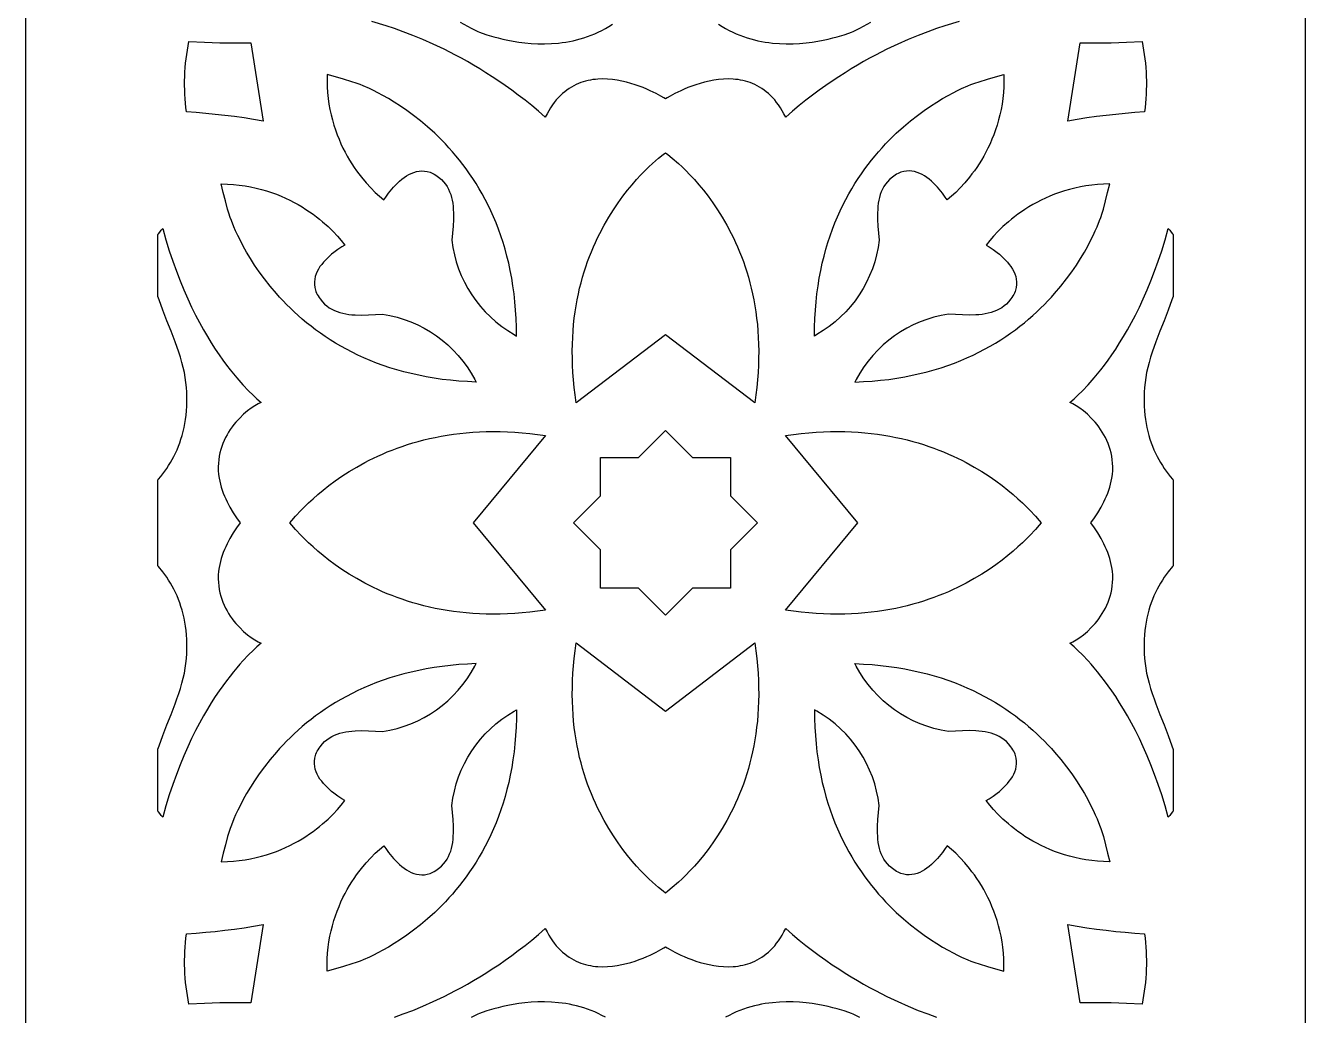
# Model space of a CAD drawing. Extents: x -145 to 145, y -1050 to 1050.
# Drawn here: x -145 to 145, y -281.5 to -57.2 of the extents above; entities that cross this region are included whole.
import ezdxf

# ---------------------------------------------------------------- set-up
doc = ezdxf.new("R2010")
doc.units = 0
doc.header["$MEASUREMENT"] = 0
doc.layers.add('LAYER_1', color=18, linetype='CONTINUOUS')

msp = doc.modelspace()

# ---------------------------------------------------------------- linework, layer by layer
at = {"layer": 'LAYER_1'}
for points in [[(-145, -1050), (145, -1050), (145, 1050), (-145, 1050)], [(-104.49, -60.96), (-100.99, -61.07), (-97.49, -61.11), (-93.99, -61.07), (-91.17, -78.82), (-93.33, -78.46), (-95.49, -78.12), (-97.66, -77.82), (-99.83, -77.54), (-102.01, -77.3), (-104.19, -77.08), (-106.37, -76.89), (-108.55, -76.73), (-108.67, -75.74), (-108.78, -74.74), (-108.86, -73.75), (-108.92, -72.74), (-108.95, -71.74), (-108.97, -70.74), (-108.97, -69.73), (-108.94, -68.73), (-108.9, -67.72), (-108.83, -66.72), (-108.74, -65.72), (-108.63, -64.72), (-108.5, -63.73), (-108.35, -62.74), (-108.18, -61.75), (-107.99, -60.78)], [(108.17, -61.75), (108.35, -62.74), (108.5, -63.73), (108.63, -64.72), (108.74, -65.72), (108.82, -66.72), (108.89, -67.72), (108.94, -68.73), (108.96, -69.73), (108.97, -70.74), (108.95, -71.74), (108.91, -72.74), (108.85, -73.75), (108.77, -74.74), (108.67, -75.74), (108.55, -76.73), (106.37, -76.89), (104.18, -77.08), (102.01, -77.3), (99.83, -77.54), (97.66, -77.82), (95.49, -78.12), (93.32, -78.46), (91.16, -78.82), (93.99, -61.07), (97.49, -61.11), (100.99, -61.07), (104.49, -60.96), (107.98, -60.78)], [(0.54, -86.42), (1.54, -87.24), (2.93, -88.45), (3.74, -89.21), (4.62, -90.06), (5.55, -91.02), (6.54, -92.08), (7.55, -93.24), (8.6, -94.5), (9.67, -95.87), (10.74, -97.35), (11.81, -98.93), (12.87, -100.61), (13.9, -102.4), (14.91, -104.3), (15.4, -105.3), (15.88, -106.31), (16.34, -107.36), (16.79, -108.43), (17.22, -109.53), (17.64, -110.66), (18.04, -111.82), (18.42, -113), (18.79, -114.21), (19.13, -115.45), (19.44, -116.72), (19.74, -118.01), (20.01, -119.34), (20.25, -120.69), (20.47, -122.07), (20.65, -123.48), (20.81, -124.92), (20.94, -126.38), (21.03, -127.88), (21.09, -129.4), (21.12, -130.95), (21.11, -132.54), (21.06, -134.15), (20.97, -135.79), (20.85, -137.46), (20.68, -139.16), (20.47, -140.89), (20.22, -142.65), (0, -127.24), (-20.22, -142.65), (-20.47, -140.89), (-20.68, -139.16), (-20.85, -137.46), (-20.98, -135.79), (-21.06, -134.15), (-21.11, -132.54), (-21.12, -130.95), (-21.09, -129.4), (-21.03, -127.88), (-20.94, -126.38), (-20.82, -124.92), (-20.66, -123.48), (-20.47, -122.07), (-20.26, -120.69), (-20.01, -119.34), (-19.74, -118.01), (-19.45, -116.72), (-19.13, -115.45), (-18.79, -114.21), (-18.43, -113), (-18.05, -111.82), (-17.65, -110.66), (-17.23, -109.53), (-16.79, -108.43), (-16.34, -107.36), (-15.88, -106.31), (-15.4, -105.3), (-14.91, -104.3), (-13.91, -102.4), (-12.87, -100.61), (-11.81, -98.93), (-10.74, -97.35), (-9.67, -95.87), (-8.61, -94.5), (-7.56, -93.24), (-6.54, -92.08), (-5.56, -91.02), (-4.62, -90.06), (-3.74, -89.21), (-2.93, -88.45), (-1.55, -87.24), (-0.54, -86.42), (0, -85.99)], [(-113.2, -105.75), (-112.43, -108.21), (-111.64, -110.58), (-110.82, -112.85), (-109.99, -115.02), (-109.13, -117.1), (-108.26, -119.09), (-107.38, -120.98), (-106.49, -122.78), (-105.59, -124.49), (-104.7, -126.12), (-103.8, -127.65), (-102.92, -129.11), (-102.04, -130.48), (-101.17, -131.77), (-100.32, -132.97), (-99.49, -134.1), (-98.68, -135.16), (-97.9, -136.13), (-97.15, -137.04), (-95.74, -138.62), (-94.5, -139.93), (-93.44, -140.97), (-92.59, -141.76), (-91.65, -142.62), (-92.31, -142.92), (-93.05, -143.34), (-93.86, -143.88), (-94.72, -144.52), (-95.6, -145.27), (-96.49, -146.13), (-96.93, -146.59), (-97.37, -147.08), (-97.79, -147.6), (-98.21, -148.14), (-98.61, -148.7), (-98.99, -149.29), (-99.35, -149.9), (-99.69, -150.53), (-100.01, -151.19), (-100.3, -151.86), (-100.56, -152.56), (-100.79, -153.28), (-100.98, -154.02), (-101.14, -154.78), (-101.25, -155.56), (-101.32, -156.37), (-101.35, -157.19), (-101.33, -158.02), (-101.26, -158.88), (-101.14, -159.76), (-101, -160.45), (-100.84, -161.13), (-100.66, -161.81), (-100.44, -162.49), (-100.2, -163.15), (-99.94, -163.81), (-99.66, -164.46), (-99.36, -165.1), (-98.7, -166.35), (-97.98, -167.57), (-97.21, -168.74), (-96.39, -169.87), (-97.21, -170.99), (-97.98, -172.16), (-98.7, -173.38), (-99.36, -174.63), (-99.66, -175.27), (-99.94, -175.92), (-100.2, -176.58), (-100.44, -177.25), (-100.66, -177.92), (-100.84, -178.6), (-101, -179.28), (-101.14, -179.97), (-101.26, -180.85), (-101.33, -181.71), (-101.35, -182.55), (-101.32, -183.37), (-101.25, -184.17), (-101.14, -184.95), (-100.98, -185.71), (-100.79, -186.45), (-100.56, -187.17), (-100.3, -187.87), (-100.01, -188.54), (-99.69, -189.2), (-99.35, -189.83), (-98.99, -190.44), (-98.61, -191.03), (-98.21, -191.59), (-97.79, -192.13), (-97.37, -192.65), (-96.93, -193.14), (-96.49, -193.6), (-95.6, -194.46), (-94.72, -195.21), (-93.86, -195.85), (-93.05, -196.39), (-92.31, -196.81), (-91.65, -197.11), (-92.59, -197.97), (-93.44, -198.76), (-94.5, -199.8), (-95.74, -201.11), (-96.43, -201.87), (-97.15, -202.7), (-97.9, -203.6), (-98.68, -204.57), (-99.49, -205.63), (-100.32, -206.76), (-101.17, -207.96), (-102.04, -209.25), (-102.92, -210.62), (-103.8, -212.08), (-104.7, -213.62), (-105.59, -215.24), (-106.49, -216.95), (-107.38, -218.75), (-108.26, -220.65), (-109.13, -222.63), (-109.99, -224.71), (-110.82, -226.88), (-111.64, -229.15), (-112.43, -231.52), (-113.2, -233.99), (-113.93, -236.55), (-114.28, -236.16), (-114.61, -235.75), (-114.91, -235.34), (-115, -235.2), (-115, -221.18), (-114.74, -220.39), (-113.89, -218.04), (-112.98, -215.67), (-112.05, -213.29), (-111.14, -210.91), (-110.71, -209.72), (-110.31, -208.55), (-109.93, -207.38), (-109.59, -206.21), (-109.28, -205.07), (-109.02, -203.93), (-108.82, -202.81), (-108.67, -201.7), (-108.56, -200.57), (-108.49, -199.46), (-108.45, -198.37), (-108.45, -197.31), (-108.48, -196.27), (-108.54, -195.26), (-108.63, -194.27), (-108.76, -193.31), (-108.91, -192.37), (-109.09, -191.45), (-109.3, -190.56), (-109.53, -189.68), (-109.79, -188.84), (-110.07, -188.01), (-110.37, -187.21), (-110.69, -186.43), (-111.04, -185.67), (-111.4, -184.93), (-111.78, -184.21), (-112.18, -183.52), (-112.59, -182.84), (-113.02, -182.19), (-113.46, -181.55), (-113.92, -180.94), (-114.86, -179.77), (-115, -179.62), (-115, -160.11), (-114.86, -159.96), (-114.39, -159.39), (-113.92, -158.79), (-113.46, -158.18), (-113.02, -157.54), (-112.59, -156.89), (-112.18, -156.21), (-111.78, -155.52), (-111.4, -154.8), (-111.04, -154.06), (-110.69, -153.3), (-110.37, -152.52), (-110.07, -151.72), (-109.79, -150.89), (-109.53, -150.05), (-109.3, -149.18), (-109.09, -148.28), (-108.91, -147.36), (-108.76, -146.42), (-108.63, -145.46), (-108.54, -144.47), (-108.48, -143.46), (-108.45, -142.42), (-108.45, -141.36), (-108.49, -140.28), (-108.56, -139.16), (-108.67, -138.03), (-108.82, -136.92), (-109.02, -135.8), (-109.28, -134.67), (-109.59, -133.52), (-109.93, -132.36), (-110.31, -131.19), (-111.14, -128.82), (-112.05, -126.44), (-112.98, -124.06), (-113.89, -121.69), (-114.74, -119.34), (-115, -118.55), (-115, -104.53), (-114.91, -104.39), (-114.61, -103.98), (-114.28, -103.57), (-113.93, -103.18)], [(114.28, -103.57), (114.6, -103.98), (114.9, -104.39), (115, -104.54), (115, -118.54), (114.73, -119.34), (113.88, -121.69), (112.97, -124.06), (112.04, -126.44), (111.14, -128.82), (110.3, -131.19), (109.93, -132.36), (109.58, -133.52), (109.28, -134.67), (109.02, -135.8), (108.81, -136.92), (108.66, -138.03), (108.55, -139.16), (108.48, -140.28), (108.44, -141.36), (108.44, -142.42), (108.47, -143.46), (108.54, -144.47), (108.63, -145.46), (108.75, -146.42), (108.91, -147.36), (109.09, -148.28), (109.29, -149.18), (109.52, -150.05), (109.78, -150.89), (110.06, -151.72), (110.36, -152.52), (110.69, -153.3), (111.03, -154.06), (111.4, -154.8), (111.78, -155.52), (112.18, -156.21), (112.59, -156.89), (113.02, -157.54), (113.46, -158.18), (113.92, -158.79), (114.38, -159.39), (114.86, -159.96), (115, -160.12), (115, -179.61), (114.86, -179.77), (113.92, -180.94), (113.46, -181.55), (113.02, -182.19), (112.59, -182.84), (112.18, -183.52), (111.78, -184.21), (111.4, -184.93), (111.03, -185.67), (110.69, -186.43), (110.36, -187.21), (110.06, -188.01), (109.78, -188.84), (109.52, -189.68), (109.29, -190.56), (109.09, -191.45), (108.91, -192.37), (108.75, -193.31), (108.63, -194.27), (108.54, -195.26), (108.47, -196.27), (108.44, -197.31), (108.44, -198.37), (108.48, -199.46), (108.55, -200.57), (108.66, -201.7), (108.81, -202.81), (109.02, -203.93), (109.28, -205.07), (109.58, -206.21), (109.93, -207.38), (110.3, -208.55), (110.71, -209.72), (111.14, -210.91), (112.04, -213.29), (112.97, -215.67), (113.88, -218.04), (114.73, -220.39), (115, -221.2), (115, -235.19), (114.9, -235.34), (114.6, -235.75), (114.28, -236.16), (113.92, -236.55), (113.19, -233.99), (112.43, -231.52), (111.64, -229.15), (110.82, -226.88), (109.98, -224.71), (109.13, -222.63), (108.26, -220.65), (107.37, -218.75), (106.48, -216.95), (105.59, -215.24), (104.69, -213.62), (103.8, -212.08), (102.91, -210.62), (102.03, -209.25), (101.17, -207.96), (100.32, -206.76), (99.49, -205.63), (98.68, -204.57), (97.89, -203.6), (97.14, -202.7), (96.42, -201.87), (95.74, -201.11), (94.49, -199.8), (93.44, -198.76), (92.59, -197.97), (91.65, -197.11), (92.3, -196.81), (93.05, -196.39), (93.86, -195.85), (94.71, -195.21), (95.6, -194.46), (96.49, -193.6), (96.93, -193.14), (97.36, -192.65), (97.79, -192.13), (98.2, -191.59), (98.6, -191.03), (98.98, -190.44), (99.35, -189.83), (99.69, -189.2), (100.01, -188.54), (100.3, -187.87), (100.56, -187.17), (100.78, -186.45), (100.98, -185.71), (101.13, -184.95), (101.25, -184.17), (101.32, -183.37), (101.35, -182.55), (101.33, -181.71), (101.26, -180.85), (101.13, -179.97), (101, -179.28), (100.84, -178.6), (100.65, -177.92), (100.44, -177.25), (100.2, -176.58), (99.94, -175.92), (99.66, -175.27), (99.36, -174.63), (98.7, -173.38), (97.98, -172.16), (97.2, -170.99), (96.39, -169.87), (97.2, -168.74), (97.98, -167.57), (98.7, -166.35), (99.36, -165.1), (99.66, -164.46), (99.94, -163.81), (100.2, -163.15), (100.44, -162.49), (100.65, -161.81), (100.84, -161.13), (101, -160.45), (101.13, -159.76), (101.26, -158.88), (101.33, -158.02), (101.35, -157.19), (101.32, -156.37), (101.25, -155.56), (101.13, -154.78), (100.98, -154.02), (100.78, -153.28), (100.56, -152.56), (100.3, -151.86), (100.01, -151.19), (99.69, -150.53), (99.35, -149.9), (98.98, -149.29), (98.6, -148.7), (98.2, -148.14), (97.79, -147.6), (97.36, -147.08), (96.93, -146.59), (96.49, -146.13), (95.6, -145.27), (94.71, -144.52), (93.86, -143.88), (93.05, -143.34), (92.3, -142.92), (91.65, -142.62), (92.59, -141.76), (93.44, -140.97), (94.49, -139.93), (95.74, -138.62), (97.14, -137.04), (97.89, -136.13), (98.68, -135.16), (99.49, -134.1), (100.32, -132.97), (101.17, -131.77), (102.03, -130.48), (102.91, -129.11), (103.8, -127.65), (104.69, -126.12), (105.59, -124.49), (106.48, -122.78), (107.37, -120.98), (108.26, -119.09), (109.13, -117.1), (109.98, -115.02), (110.82, -112.85), (111.64, -110.58), (112.43, -108.21), (113.19, -105.75), (113.92, -103.18)], [(-37.43, -149.17), (-35.8, -149.22), (-34.14, -149.31), (-32.45, -149.44), (-30.73, -149.61), (-28.99, -149.82), (-27.21, -150.07), (-43.61, -169.87), (-27.21, -189.66), (-28.99, -189.91), (-30.73, -190.12), (-32.45, -190.29), (-34.14, -190.42), (-35.8, -190.51), (-37.43, -190.56), (-39.03, -190.57), (-40.6, -190.55), (-42.15, -190.49), (-43.66, -190.4), (-45.15, -190.28), (-46.61, -190.13), (-48.04, -189.95), (-49.45, -189.74), (-50.82, -189.51), (-52.17, -189.24), (-53.49, -188.96), (-54.78, -188.65), (-56.04, -188.31), (-57.28, -187.96), (-58.48, -187.59), (-59.66, -187.19), (-60.82, -186.79), (-61.94, -186.36), (-63.04, -185.92), (-64.11, -185.46), (-65.15, -185), (-66.17, -184.52), (-68.11, -183.53), (-69.96, -182.51), (-71.69, -181.48), (-73.32, -180.43), (-74.84, -179.37), (-76.25, -178.33), (-77.56, -177.3), (-78.76, -176.3), (-79.86, -175.33), (-80.86, -174.41), (-81.75, -173.55), (-82.54, -172.75), (-83.82, -171.38), (-84.69, -170.4), (-85.16, -169.87), (-84.69, -169.33), (-83.82, -168.35), (-82.54, -166.98), (-81.75, -166.18), (-80.86, -165.32), (-79.86, -164.4), (-78.76, -163.43), (-77.56, -162.43), (-76.25, -161.4), (-74.84, -160.36), (-73.32, -159.31), (-71.69, -158.25), (-69.96, -157.22), (-68.11, -156.2), (-67.15, -155.7), (-66.17, -155.21), (-65.15, -154.73), (-64.11, -154.27), (-63.04, -153.81), (-61.94, -153.37), (-60.82, -152.95), (-59.66, -152.54), (-58.48, -152.14), (-57.28, -151.77), (-56.04, -151.42), (-54.78, -151.08), (-53.49, -150.77), (-52.17, -150.49), (-50.82, -150.23), (-49.45, -149.99), (-48.04, -149.78), (-46.61, -149.6), (-45.15, -149.45), (-43.66, -149.33), (-42.15, -149.24), (-40.6, -149.18), (-39.03, -149.16)], [(6.09, -155.08), (14.72, -155.07), (14.71, -163.74), (20.81, -169.87), (14.71, -175.99), (14.72, -184.66), (6.09, -184.65), (0, -190.79), (-6.1, -184.65), (-14.72, -184.66), (-14.71, -175.99), (-20.82, -169.87), (-14.71, -163.74), (-14.72, -155.07), (-6.1, -155.08), (0, -148.94)], [(40.6, -149.18), (42.14, -149.24), (43.66, -149.33), (45.15, -149.45), (46.61, -149.6), (48.04, -149.78), (49.44, -149.99), (50.82, -150.23), (52.16, -150.49), (53.48, -150.77), (54.77, -151.08), (56.04, -151.42), (57.27, -151.77), (58.48, -152.14), (59.66, -152.54), (60.81, -152.95), (61.94, -153.37), (63.03, -153.81), (64.1, -154.27), (65.15, -154.73), (66.16, -155.21), (67.15, -155.7), (68.11, -156.2), (69.95, -157.22), (71.69, -158.25), (73.31, -159.31), (74.83, -160.36), (76.25, -161.4), (77.56, -162.43), (78.76, -163.43), (79.86, -164.4), (80.86, -165.32), (81.75, -166.18), (82.54, -166.98), (83.81, -168.35), (84.68, -169.33), (85.16, -169.87), (84.68, -170.4), (83.81, -171.38), (82.54, -172.75), (81.75, -173.55), (80.86, -174.41), (79.86, -175.33), (78.76, -176.3), (77.56, -177.3), (76.25, -178.33), (74.83, -179.37), (73.31, -180.43), (71.69, -181.48), (69.95, -182.51), (68.11, -183.53), (66.16, -184.52), (65.15, -185), (64.1, -185.46), (63.03, -185.92), (61.94, -186.36), (60.81, -186.79), (59.66, -187.19), (58.48, -187.59), (57.27, -187.96), (56.04, -188.31), (54.77, -188.65), (53.48, -188.96), (52.16, -189.24), (50.82, -189.51), (49.44, -189.74), (48.04, -189.95), (46.61, -190.13), (45.15, -190.28), (43.66, -190.4), (42.14, -190.49), (40.6, -190.55), (39.03, -190.57), (37.42, -190.56), (35.79, -190.51), (34.13, -190.42), (32.45, -190.29), (30.73, -190.12), (28.98, -189.91), (27.21, -189.66), (43.6, -169.87), (27.21, -150.07), (28.98, -149.82), (30.73, -149.61), (32.45, -149.44), (34.13, -149.31), (35.79, -149.22), (37.42, -149.17), (39.03, -149.16)], [(20.47, -198.84), (20.68, -200.57), (20.85, -202.27), (20.97, -203.94), (21.06, -205.58), (21.11, -207.19), (21.12, -208.78), (21.09, -210.33), (21.03, -211.85), (20.94, -213.35), (20.81, -214.81), (20.65, -216.25), (20.47, -217.66), (20.25, -219.04), (20.01, -220.39), (19.74, -221.72), (19.44, -223.01), (19.13, -224.28), (18.79, -225.52), (18.42, -226.73), (18.04, -227.91), (17.64, -229.07), (17.22, -230.2), (16.79, -231.3), (16.34, -232.37), (15.88, -233.42), (15.4, -234.44), (14.91, -235.43), (13.9, -237.33), (12.87, -239.12), (11.81, -240.8), (10.74, -242.38), (9.67, -243.86), (8.6, -245.23), (7.55, -246.49), (6.54, -247.65), (5.55, -248.71), (4.62, -249.67), (3.74, -250.52), (2.93, -251.28), (1.54, -252.49), (0.54, -253.31), (0, -253.74), (-0.54, -253.31), (-1.55, -252.49), (-2.93, -251.28), (-3.74, -250.52), (-4.62, -249.67), (-5.56, -248.71), (-6.54, -247.65), (-7.56, -246.49), (-8.61, -245.23), (-9.67, -243.86), (-10.74, -242.38), (-11.81, -240.8), (-12.87, -239.12), (-13.91, -237.33), (-14.91, -235.43), (-15.4, -234.44), (-15.88, -233.42), (-16.34, -232.37), (-16.79, -231.3), (-17.23, -230.2), (-17.65, -229.07), (-18.05, -227.91), (-18.43, -226.73), (-18.79, -225.52), (-19.13, -224.28), (-19.45, -223.01), (-19.74, -221.72), (-20.01, -220.39), (-20.26, -219.04), (-20.47, -217.66), (-20.66, -216.25), (-20.82, -214.81), (-20.94, -213.35), (-21.03, -211.85), (-21.09, -210.33), (-21.12, -208.78), (-21.11, -207.19), (-21.06, -205.58), (-20.98, -203.94), (-20.85, -202.27), (-20.68, -200.57), (-20.47, -198.84), (-20.22, -197.08), (0, -212.5), (20.22, -197.08)], [(-93.99, -278.66), (-97.49, -278.62), (-100.99, -278.66), (-104.49, -278.77), (-107.99, -278.96), (-108.18, -277.98), (-108.35, -276.99), (-108.5, -276), (-108.63, -275.01), (-108.74, -274.01), (-108.83, -273.01), (-108.9, -272.01), (-108.94, -271.01), (-108.97, -270), (-108.97, -268.99), (-108.95, -267.99), (-108.92, -266.99), (-108.86, -265.99), (-108.78, -264.99), (-108.67, -263.99), (-108.55, -263), (-106.37, -262.84), (-104.19, -262.65), (-102.01, -262.43), (-99.83, -262.19), (-97.66, -261.91), (-95.49, -261.61), (-93.33, -261.28), (-91.17, -260.91)], [(93.32, -261.28), (95.49, -261.61), (97.66, -261.91), (99.83, -262.19), (102.01, -262.43), (104.18, -262.65), (106.37, -262.84), (108.55, -263), (108.67, -263.99), (108.77, -264.99), (108.85, -265.99), (108.91, -266.99), (108.95, -267.99), (108.97, -268.99), (108.96, -270), (108.94, -271.01), (108.89, -272.01), (108.82, -273.01), (108.74, -274.01), (108.63, -275.01), (108.5, -276), (108.35, -276.99), (108.17, -277.98), (107.98, -278.96), (104.49, -278.77), (100.99, -278.66), (97.49, -278.62), (93.99, -278.66), (91.16, -260.91)]]:
    msp.add_lwpolyline(points, close=True, dxfattribs=at)
for points in [[(66.54, -56.25), (63.28, -57.26), (61.42, -57.88), (59.42, -58.59), (57.28, -59.4), (55.02, -60.33), (52.63, -61.37), (50.14, -62.55), (48.86, -63.19), (47.55, -63.87), (46.22, -64.59), (44.86, -65.34), (43.49, -66.14), (42.09, -66.98), (40.68, -67.86), (39.24, -68.78), (37.79, -69.75), (36.32, -70.77), (34.84, -71.83), (33.34, -72.95), (31.83, -74.11), (30.31, -75.33), (28.77, -76.6), (27.23, -77.92), (26.85, -77.18), (26.45, -76.47), (26.04, -75.81), (25.62, -75.18), (25.18, -74.59), (24.74, -74.04), (24.28, -73.52), (23.81, -73.04), (23.33, -72.59), (22.84, -72.18), (22.34, -71.8), (21.83, -71.44), (21.31, -71.12), (20.79, -70.83), (20.27, -70.57), (19.73, -70.33), (19.19, -70.12), (18.65, -69.93), (18.1, -69.78), (17.55, -69.64), (17, -69.53), (16.45, -69.44), (15.89, -69.37), (15.33, -69.32), (14.22, -69.28), (13.12, -69.31), (12.02, -69.41), (10.94, -69.56), (9.88, -69.76), (8.85, -70), (7.85, -70.28), (6.89, -70.58), (5.96, -70.91), (5.08, -71.25), (4.26, -71.59), (3.49, -71.94), (2.14, -72.59), (1.09, -73.16), (0.36, -73.58), (0, -73.8), (-0.36, -73.58), (-1.09, -73.16), (-2.15, -72.59), (-3.49, -71.94), (-4.26, -71.59), (-5.09, -71.25), (-5.97, -70.91), (-6.89, -70.58), (-7.85, -70.28), (-8.86, -70), (-9.89, -69.76), (-10.95, -69.56), (-12.03, -69.41), (-13.12, -69.31), (-14.23, -69.28), (-15.34, -69.32), (-15.89, -69.37), (-16.45, -69.44), (-17, -69.53), (-17.56, -69.64), (-18.11, -69.78), (-18.65, -69.93), (-19.2, -70.12), (-19.74, -70.33), (-20.27, -70.57), (-20.8, -70.83), (-21.32, -71.12), (-21.83, -71.44), (-22.34, -71.8), (-22.84, -72.18), (-23.33, -72.59), (-23.81, -73.04), (-24.28, -73.52), (-24.74, -74.04), (-25.19, -74.59), (-25.62, -75.18), (-26.05, -75.81), (-26.46, -76.47), (-26.85, -77.18), (-27.23, -77.92), (-28.78, -76.6), (-30.31, -75.33), (-31.83, -74.11), (-33.35, -72.95), (-34.84, -71.83), (-36.33, -70.77), (-37.79, -69.75), (-39.25, -68.78), (-40.68, -67.86), (-42.1, -66.98), (-43.49, -66.14), (-44.87, -65.34), (-46.22, -64.59), (-47.55, -63.87), (-48.86, -63.19), (-50.15, -62.55), (-52.64, -61.37), (-55.02, -60.33), (-57.28, -59.4), (-59.42, -58.59), (-61.42, -57.88), (-63.28, -57.26), (-66.54, -56.25)], [(-46.55, -56.41), (-44.05, -57.78), (-43.01, -58.32), (-42.55, -58.53), (-42.13, -58.7), (-41.58, -58.9), (-40.49, -59.28), (-38.9, -59.75), (-37.95, -60), (-36.89, -60.26), (-35.75, -60.5), (-34.52, -60.73), (-33.22, -60.93), (-31.84, -61.1), (-30.41, -61.23), (-28.92, -61.3), (-27.39, -61.32), (-25.82, -61.27), (-24.22, -61.14), (-23.41, -61.04), (-22.59, -60.92), (-21.78, -60.78), (-20.96, -60.61), (-20.14, -60.42), (-19.31, -60.2), (-18.49, -59.96), (-17.67, -59.68), (-16.85, -59.37), (-16.03, -59.04), (-15.22, -58.67), (-14.41, -58.27), (-13.61, -57.83), (-12.82, -57.36), (-12.03, -56.86)], [(12.02, -56.86), (12.81, -57.36), (13.61, -57.83), (14.41, -58.27), (15.22, -58.67), (16.03, -59.04), (16.84, -59.37), (17.66, -59.68), (18.49, -59.96), (19.31, -60.2), (20.13, -60.42), (20.95, -60.61), (21.77, -60.78), (22.59, -60.92), (23.4, -61.04), (24.21, -61.14), (25.81, -61.27), (27.38, -61.32), (28.92, -61.3), (30.4, -61.23), (31.84, -61.1), (33.21, -60.93), (34.52, -60.73), (35.75, -60.5), (36.89, -60.26), (37.94, -60), (38.9, -59.75), (40.48, -59.28), (41.58, -58.9), (42.12, -58.7), (42.54, -58.53), (43, -58.32), (44.05, -57.78), (46.55, -56.41)], [(-61.42, -281.86), (-59.42, -281.14), (-57.28, -280.33), (-55.02, -279.41), (-52.64, -278.36), (-50.15, -277.18), (-48.86, -276.54), (-47.55, -275.86), (-46.22, -275.14), (-44.87, -274.39), (-43.49, -273.59), (-42.1, -272.75), (-40.68, -271.87), (-39.25, -270.95), (-37.79, -269.98), (-36.33, -268.96), (-34.84, -267.9), (-33.35, -266.78), (-31.83, -265.62), (-30.31, -264.4), (-28.78, -263.13), (-27.23, -261.81), (-26.85, -262.56), (-26.46, -263.26), (-26.05, -263.92), (-25.62, -264.55), (-25.19, -265.14), (-24.74, -265.69), (-24.28, -266.21), (-23.81, -266.69), (-23.33, -267.14), (-22.84, -267.55), (-22.34, -267.93), (-21.83, -268.29), (-21.32, -268.61), (-20.8, -268.9), (-20.27, -269.17), (-19.74, -269.4), (-19.2, -269.61), (-18.65, -269.8), (-18.11, -269.96), (-17.56, -270.09), (-17, -270.2), (-16.45, -270.29), (-15.89, -270.36), (-15.34, -270.41), (-14.23, -270.45), (-13.12, -270.42), (-12.03, -270.32), (-10.95, -270.17), (-9.89, -269.97), (-8.86, -269.73), (-7.85, -269.45), (-6.89, -269.15), (-5.97, -268.82), (-5.09, -268.48), (-4.26, -268.14), (-3.49, -267.79), (-2.15, -267.14), (-1.09, -266.57), (-0.36, -266.15), (0, -265.93), (0.36, -266.15), (1.09, -266.57), (2.14, -267.14), (3.49, -267.79), (4.26, -268.14), (5.08, -268.48), (5.96, -268.82), (6.89, -269.15), (7.85, -269.45), (8.85, -269.73), (9.88, -269.97), (10.94, -270.17), (12.02, -270.32), (13.12, -270.42), (14.22, -270.45), (15.33, -270.41), (15.89, -270.36), (16.45, -270.29), (17, -270.2), (17.55, -270.09), (18.1, -269.96), (18.65, -269.8), (19.19, -269.61), (19.73, -269.4), (20.27, -269.17), (20.79, -268.9), (21.31, -268.61), (21.83, -268.29), (22.34, -267.93), (22.84, -267.55), (23.33, -267.14), (23.81, -266.69), (24.28, -266.21), (24.74, -265.69), (25.18, -265.14), (25.62, -264.55), (26.04, -263.92), (26.45, -263.26), (26.85, -262.56), (27.23, -261.81), (28.77, -263.13), (30.31, -264.4), (31.83, -265.62), (33.34, -266.78), (34.84, -267.9), (36.32, -268.96), (37.79, -269.98), (39.24, -270.95), (40.68, -271.87), (42.09, -272.75), (43.49, -273.59), (44.86, -274.39), (46.22, -275.14), (47.55, -275.86), (48.86, -276.54), (50.14, -277.18), (52.63, -278.36), (55.02, -279.41), (57.28, -280.33), (59.42, -281.14), (61.42, -281.86)], [(-13.61, -281.9), (-14.41, -281.46), (-15.22, -281.06), (-16.03, -280.69), (-16.85, -280.36), (-17.67, -280.05), (-18.49, -279.78), (-19.31, -279.53), (-20.14, -279.31), (-20.96, -279.12), (-21.78, -278.95), (-22.59, -278.81), (-23.41, -278.69), (-24.22, -278.59), (-25.82, -278.46), (-27.39, -278.41), (-28.92, -278.43), (-30.41, -278.5), (-31.84, -278.63), (-33.22, -278.8), (-34.52, -279), (-35.75, -279.23), (-36.89, -279.47), (-37.95, -279.73), (-38.9, -279.98), (-40.49, -280.46), (-41.58, -280.83), (-42.13, -281.03), (-42.55, -281.2), (-43.01, -281.41), (-44.05, -281.95)], [(44.05, -281.95), (43, -281.41), (42.54, -281.2), (42.12, -281.03), (41.58, -280.83), (40.48, -280.46), (38.9, -279.98), (37.94, -279.73), (36.89, -279.47), (35.75, -279.23), (34.52, -279), (33.21, -278.8), (31.84, -278.63), (30.4, -278.5), (28.92, -278.43), (27.38, -278.41), (25.81, -278.46), (24.21, -278.59), (23.4, -278.69), (22.59, -278.81), (21.77, -278.95), (20.95, -279.12), (20.13, -279.31), (19.31, -279.53), (18.49, -279.78), (17.66, -280.05), (16.84, -280.36), (16.03, -280.69), (15.22, -281.06), (14.41, -281.46), (13.61, -281.9)]]:
    msp.add_lwpolyline(points, dxfattribs=at)
for points in [[(-63.8, -96.7), (-63.38, -96.06), (-62.75, -95.19), (-62.01, -94.26), (-61.61, -93.79), (-61.18, -93.33), (-60.72, -92.88), (-60.25, -92.44), (-59.76, -92.02), (-59.25, -91.63), (-58.72, -91.27), (-58.17, -90.95), (-57.61, -90.67), (-57.04, -90.45), (-56.45, -90.27), (-55.85, -90.16), (-55.24, -90.11), (-54.62, -90.14), (-53.99, -90.24), (-53.35, -90.42), (-53.03, -90.55), (-52.71, -90.69), (-52.39, -90.86), (-52.06, -91.06), (-51.74, -91.28), (-51.41, -91.53), (-50.76, -92.1), (-50.28, -92.59), (-49.86, -93.12), (-49.5, -93.67), (-49.18, -94.24), (-48.91, -94.85), (-48.68, -95.47), (-48.49, -96.11), (-48.34, -96.78), (-48.22, -97.46), (-48.14, -98.16), (-48.08, -98.88), (-48.06, -99.61), (-48.07, -101.1), (-48.15, -102.64), (-48.43, -105.79, 0.237961), (-34.29, -127.19), (-33.76, -127.53), (-33.78, -125.53), (-33.85, -123.57), (-33.96, -121.66), (-34.12, -119.79), (-34.32, -117.96), (-34.56, -116.17), (-34.85, -114.43), (-35.17, -112.72), (-35.53, -111.06), (-35.92, -109.44), (-36.35, -107.86), (-36.82, -106.31), (-37.31, -104.81), (-37.84, -103.35), (-38.39, -101.92), (-38.97, -100.53), (-39.57, -99.18), (-40.2, -97.87), (-40.85, -96.59), (-41.53, -95.35), (-42.22, -94.15), (-42.93, -92.98), (-43.65, -91.85), (-44.39, -90.75), (-45.15, -89.68), (-45.92, -88.65), (-46.69, -87.66), (-47.48, -86.69), (-48.27, -85.76), (-49.07, -84.86), (-49.88, -84), (-50.68, -83.16), (-51.49, -82.36), (-52.3, -81.58), (-53.92, -80.12), (-55.51, -78.78), (-57.08, -77.56), (-58.6, -76.44), (-60.07, -75.44), (-61.47, -74.53), (-62.8, -73.73), (-64.04, -73.03), (-65.18, -72.42), (-66.2, -71.9), (-67.1, -71.47), (-68.48, -70.86), (-69.21, -70.57), (-70.13, -70.22), (-71.06, -69.91), (-72.93, -69.34), (-74.81, -68.81), (-76.69, -68.26), (-76.7, -69.67), (-76.66, -71.04), (-76.57, -72.38), (-76.44, -73.68), (-76.26, -74.96), (-76.04, -76.2), (-75.78, -77.41), (-75.48, -78.58), (-75.15, -79.73), (-74.79, -80.84), (-74.4, -81.91), (-73.98, -82.95), (-73.54, -83.96), (-73.08, -84.94), (-72.6, -85.88), (-72.1, -86.79), (-71.59, -87.66), (-71.07, -88.5), (-70.54, -89.31), (-70, -90.08), (-69.46, -90.81), (-68.91, -91.51), (-67.84, -92.81), (-66.78, -93.97), (-65.77, -94.99), (-64.83, -95.86)], [(63.79, -96.7), (63.37, -96.06), (62.74, -95.19), (62.01, -94.26), (61.6, -93.79), (61.17, -93.33), (60.72, -92.88), (60.25, -92.44), (59.75, -92.02), (59.24, -91.63), (58.71, -91.27), (58.17, -90.95), (57.61, -90.67), (57.03, -90.45), (56.44, -90.27), (55.84, -90.16), (55.23, -90.11), (54.61, -90.14), (53.98, -90.24), (53.35, -90.42), (53.03, -90.55), (52.71, -90.69), (52.38, -90.86), (52.06, -91.06), (51.73, -91.28), (51.41, -91.53), (50.75, -92.1), (50.28, -92.59), (49.86, -93.12), (49.49, -93.67), (49.17, -94.24), (48.9, -94.85), (48.67, -95.47), (48.48, -96.11), (48.33, -96.78), (48.22, -97.46), (48.13, -98.16), (48.08, -98.88), (48.05, -99.61), (48.06, -101.1), (48.14, -102.64), (48.43, -105.79, -0.237961), (34.28, -127.19), (33.76, -127.53), (33.78, -125.53), (33.84, -123.57), (33.96, -121.66), (34.12, -119.79), (34.32, -117.96), (34.56, -116.17), (34.84, -114.43), (35.17, -112.72), (35.52, -111.06), (35.92, -109.44), (36.35, -107.86), (36.81, -106.31), (37.31, -104.81), (37.83, -103.35), (38.38, -101.92), (38.96, -100.53), (39.57, -99.18), (40.2, -97.87), (40.85, -96.59), (41.52, -95.35), (42.21, -94.15), (42.92, -92.98), (43.65, -91.85), (44.39, -90.75), (45.14, -89.68), (45.91, -88.65), (46.69, -87.66), (47.48, -86.69), (48.27, -85.76), (49.07, -84.86), (49.87, -84), (50.68, -83.16), (51.49, -82.36), (52.3, -81.58), (53.91, -80.12), (55.51, -78.78), (57.07, -77.56), (58.6, -76.44), (60.07, -75.44), (61.47, -74.53), (62.8, -73.73), (64.04, -73.03), (65.17, -72.42), (66.2, -71.9), (67.1, -71.47), (68.47, -70.86), (69.21, -70.57), (70.12, -70.22), (71.05, -69.91), (72.93, -69.34), (74.81, -68.81), (76.69, -68.26), (76.7, -69.67), (76.66, -71.04), (76.57, -72.38), (76.43, -73.68), (76.26, -74.96), (76.03, -76.2), (75.77, -77.41), (75.48, -78.58), (75.15, -79.73), (74.79, -80.84), (74.39, -81.91), (73.98, -82.95), (73.54, -83.96), (73.07, -84.94), (72.59, -85.88), (72.1, -86.79), (71.59, -87.66), (71.06, -88.5), (70.53, -89.31), (69.99, -90.08), (69.45, -90.81), (68.91, -91.51), (67.83, -92.81), (66.78, -93.97), (65.77, -94.99), (64.83, -95.86)], [(-72.69, -106.92), (-73.34, -107.32), (-74.24, -107.92), (-75.19, -108.62), (-75.67, -109.01), (-76.15, -109.43), (-76.61, -109.86), (-77.07, -110.32), (-77.5, -110.8), (-77.91, -111.3), (-78.29, -111.81), (-78.62, -112.35), (-78.92, -112.9), (-79.17, -113.47), (-79.36, -114.05), (-79.49, -114.65), (-79.56, -115.25), (-79.56, -115.88), (-79.48, -116.51), (-79.31, -117.15), (-79.2, -117.47), (-79.06, -117.8), (-78.9, -118.13), (-78.72, -118.46), (-78.51, -118.79), (-78.27, -119.12), (-77.72, -119.8), (-77.25, -120.29), (-76.74, -120.72), (-76.2, -121.11), (-75.63, -121.45), (-75.04, -121.74), (-74.42, -121.99), (-73.79, -122.2), (-73.13, -122.37), (-72.45, -122.51), (-71.75, -122.62), (-71.04, -122.7), (-70.31, -122.75), (-68.81, -122.79), (-67.27, -122.76), (-64.12, -122.57, -0.237961), (-43.19, -137.42), (-42.88, -137.96), (-44.87, -137.87), (-46.83, -137.74), (-48.74, -137.56), (-50.6, -137.35), (-52.42, -137.08), (-54.2, -136.78), (-55.93, -136.44), (-57.63, -136.06), (-59.28, -135.65), (-60.88, -135.2), (-62.45, -134.72), (-63.98, -134.2), (-65.46, -133.66), (-66.91, -133.09), (-68.32, -132.49), (-69.68, -131.86), (-71.01, -131.21), (-72.3, -130.54), (-73.56, -129.85), (-74.78, -129.13), (-75.96, -128.4), (-77.1, -127.65), (-78.21, -126.89), (-79.28, -126.11), (-80.32, -125.32), (-81.33, -124.52), (-82.3, -123.71), (-83.23, -122.89), (-84.14, -122.07), (-85.01, -121.24), (-85.85, -120.41), (-86.66, -119.57), (-87.44, -118.74), (-88.18, -117.9), (-89.59, -116.24), (-90.87, -114.61), (-92.05, -113), (-93.11, -111.44), (-94.07, -109.94), (-94.92, -108.5), (-95.68, -107.15), (-96.34, -105.89), (-96.91, -104.73), (-97.4, -103.69), (-97.8, -102.78), (-98.36, -101.38), (-98.63, -100.64), (-98.94, -99.71), (-99.22, -98.77), (-99.73, -96.88), (-100.2, -94.98), (-100.69, -93.08), (-99.28, -93.12), (-97.91, -93.21), (-96.58, -93.34), (-95.28, -93.52), (-94.01, -93.74), (-92.77, -94), (-91.58, -94.3), (-90.41, -94.64), (-89.28, -95.01), (-88.18, -95.41), (-87.12, -95.83), (-86.09, -96.28), (-85.1, -96.76), (-84.14, -97.25), (-83.21, -97.76), (-82.32, -98.29), (-81.47, -98.83), (-80.64, -99.38), (-79.86, -99.94), (-79.11, -100.5), (-78.39, -101.07), (-77.71, -101.63), (-76.44, -102.75), (-75.32, -103.84), (-74.34, -104.89), (-73.5, -105.86)], [(72.68, -106.92), (73.34, -107.32), (74.23, -107.92), (75.18, -108.62), (75.66, -109.01), (76.14, -109.43), (76.61, -109.86), (77.06, -110.32), (77.5, -110.8), (77.9, -111.3), (78.28, -111.81), (78.62, -112.35), (78.92, -112.9), (79.16, -113.47), (79.36, -114.05), (79.49, -114.65), (79.56, -115.25), (79.55, -115.88), (79.47, -116.51), (79.31, -117.15), (79.2, -117.47), (79.06, -117.8), (78.9, -118.13), (78.71, -118.46), (78.5, -118.79), (78.27, -119.12), (77.72, -119.8), (77.24, -120.29), (76.73, -120.72), (76.19, -121.11), (75.63, -121.45), (75.04, -121.74), (74.42, -121.99), (73.78, -122.2), (73.12, -122.37), (72.44, -122.51), (71.75, -122.62), (71.03, -122.7), (70.3, -122.75), (68.81, -122.79), (67.27, -122.76), (64.12, -122.57, 0.237961), (43.19, -137.42), (42.87, -137.96), (44.87, -137.87), (46.82, -137.74), (48.73, -137.56), (50.6, -137.35), (52.42, -137.08), (54.2, -136.78), (55.93, -136.44), (57.62, -136.06), (59.27, -135.65), (60.88, -135.2), (62.45, -134.72), (63.97, -134.2), (65.46, -133.66), (66.9, -133.09), (68.31, -132.49), (69.68, -131.86), (71.01, -131.21), (72.3, -130.54), (73.55, -129.85), (74.77, -129.13), (75.95, -128.4), (77.1, -127.65), (78.2, -126.89), (79.28, -126.11), (80.32, -125.32), (81.32, -124.52), (82.29, -123.71), (83.23, -122.89), (84.13, -122.07), (85.01, -121.24), (85.85, -120.41), (86.65, -119.57), (87.43, -118.74), (88.18, -117.9), (89.58, -116.24), (90.87, -114.61), (92.04, -113), (93.11, -111.44), (94.06, -109.94), (94.92, -108.5), (95.68, -107.15), (96.34, -105.89), (96.91, -104.73), (97.39, -103.69), (97.79, -102.78), (98.36, -101.38), (98.63, -100.64), (98.94, -99.71), (99.22, -98.77), (99.72, -96.88), (100.19, -94.98), (100.68, -93.08), (99.28, -93.12), (97.91, -93.21), (96.57, -93.34), (95.27, -93.52), (94, -93.74), (92.77, -94), (91.57, -94.3), (90.41, -94.64), (89.28, -95.01), (88.18, -95.41), (87.12, -95.83), (86.09, -96.28), (85.09, -96.76), (84.13, -97.25), (83.21, -97.76), (82.32, -98.29), (81.46, -98.83), (80.64, -99.38), (79.85, -99.94), (79.1, -100.5), (78.38, -101.07), (77.7, -101.63), (76.44, -102.75), (75.32, -103.84), (74.33, -104.89), (73.49, -105.86)], [(-72.69, -232.81), (-73.34, -232.41), (-74.24, -231.81), (-75.19, -231.11), (-75.67, -230.72), (-76.15, -230.31), (-76.61, -229.87), (-77.07, -229.41), (-77.5, -228.93), (-77.91, -228.43), (-78.29, -227.92), (-78.62, -227.38), (-78.92, -226.83), (-79.17, -226.26), (-79.36, -225.68), (-79.49, -225.09), (-79.56, -224.48), (-79.56, -223.86), (-79.48, -223.22), (-79.31, -222.58), (-79.2, -222.26), (-79.06, -221.93), (-78.9, -221.6), (-78.72, -221.27), (-78.51, -220.94), (-78.27, -220.61), (-77.72, -219.93), (-77.25, -219.44), (-76.74, -219.01), (-76.2, -218.62), (-75.63, -218.28), (-75.04, -217.99), (-74.42, -217.74), (-73.79, -217.53), (-73.13, -217.36), (-72.45, -217.22), (-71.75, -217.11), (-71.04, -217.04), (-70.31, -216.98), (-68.81, -216.94), (-67.27, -216.98), (-64.12, -217.16, 0.237961), (-43.19, -202.31), (-42.88, -201.77), (-44.87, -201.86), (-46.83, -201.99), (-48.74, -202.17), (-50.6, -202.39), (-52.42, -202.65), (-54.2, -202.95), (-55.93, -203.29), (-57.63, -203.67), (-59.28, -204.08), (-60.88, -204.53), (-62.45, -205.02), (-63.98, -205.53), (-65.46, -206.07), (-66.91, -206.65), (-68.32, -207.24), (-69.68, -207.87), (-71.01, -208.52), (-72.3, -209.19), (-73.56, -209.88), (-74.78, -210.6), (-75.96, -211.33), (-77.1, -212.08), (-78.21, -212.84), (-79.28, -213.62), (-80.32, -214.41), (-81.33, -215.21), (-82.3, -216.02), (-83.23, -216.84), (-84.14, -217.66), (-85.01, -218.49), (-85.85, -219.32), (-86.66, -220.16), (-87.44, -220.99), (-88.18, -221.83), (-89.59, -223.49), (-90.87, -225.13), (-92.05, -226.73), (-93.11, -228.29), (-94.07, -229.79), (-94.92, -231.23), (-95.68, -232.58), (-96.34, -233.84), (-96.91, -235), (-97.4, -236.04), (-97.8, -236.95), (-98.36, -238.35), (-98.63, -239.09), (-98.94, -240.02), (-99.22, -240.96), (-99.73, -242.85), (-100.2, -244.75), (-100.69, -246.65), (-99.28, -246.61), (-97.91, -246.52), (-96.58, -246.39), (-95.28, -246.21), (-94.01, -245.99), (-92.77, -245.73), (-91.58, -245.43), (-90.41, -245.09), (-89.28, -244.72), (-88.18, -244.33), (-87.12, -243.9), (-86.09, -243.45), (-85.1, -242.97), (-84.14, -242.48), (-83.21, -241.97), (-82.32, -241.44), (-81.47, -240.9), (-80.64, -240.35), (-79.86, -239.79), (-79.11, -239.23), (-78.39, -238.66), (-77.71, -238.1), (-76.44, -236.98), (-75.32, -235.89), (-74.34, -234.85), (-73.5, -233.87)], [(72.68, -232.81), (73.34, -232.41), (74.23, -231.81), (75.18, -231.11), (75.66, -230.72), (76.14, -230.31), (76.61, -229.87), (77.06, -229.41), (77.5, -228.93), (77.9, -228.43), (78.28, -227.92), (78.62, -227.38), (78.92, -226.83), (79.16, -226.26), (79.36, -225.68), (79.49, -225.09), (79.56, -224.48), (79.55, -223.86), (79.47, -223.22), (79.31, -222.58), (79.2, -222.26), (79.06, -221.93), (78.9, -221.6), (78.71, -221.27), (78.5, -220.94), (78.27, -220.61), (77.72, -219.93), (77.24, -219.44), (76.73, -219.01), (76.19, -218.62), (75.63, -218.28), (75.04, -217.99), (74.42, -217.74), (73.78, -217.53), (73.12, -217.36), (72.44, -217.22), (71.75, -217.11), (71.03, -217.04), (70.3, -216.98), (68.81, -216.94), (67.27, -216.98), (64.12, -217.16, -0.237961), (43.19, -202.31), (42.87, -201.77), (44.87, -201.86), (46.82, -201.99), (48.73, -202.17), (50.6, -202.39), (52.42, -202.65), (54.2, -202.95), (55.93, -203.29), (57.62, -203.67), (59.27, -204.08), (60.88, -204.53), (62.45, -205.02), (63.97, -205.53), (65.46, -206.07), (66.9, -206.65), (68.31, -207.24), (69.68, -207.87), (71.01, -208.52), (72.3, -209.19), (73.55, -209.88), (74.77, -210.6), (75.95, -211.33), (77.1, -212.08), (78.2, -212.84), (79.28, -213.62), (80.32, -214.41), (81.32, -215.21), (82.29, -216.02), (83.23, -216.84), (84.13, -217.66), (85.01, -218.49), (85.85, -219.32), (86.65, -220.16), (87.43, -220.99), (88.18, -221.83), (89.58, -223.49), (90.87, -225.13), (92.04, -226.73), (93.11, -228.29), (94.06, -229.79), (94.92, -231.23), (95.68, -232.58), (96.34, -233.84), (96.91, -235), (97.39, -236.04), (97.79, -236.95), (98.36, -238.35), (98.63, -239.09), (98.94, -240.02), (99.22, -240.96), (99.72, -242.85), (100.19, -244.75), (100.68, -246.65), (99.28, -246.61), (97.91, -246.52), (96.57, -246.39), (95.27, -246.21), (94, -245.99), (92.77, -245.73), (91.57, -245.43), (90.41, -245.09), (89.28, -244.72), (88.18, -244.33), (87.12, -243.9), (86.09, -243.45), (85.09, -242.97), (84.13, -242.48), (83.21, -241.97), (82.32, -241.44), (81.46, -240.9), (80.64, -240.35), (79.85, -239.79), (79.1, -239.23), (78.38, -238.66), (77.7, -238.1), (76.44, -236.98), (75.32, -235.89), (74.33, -234.85), (73.49, -233.87)], [(-63.8, -243.03), (-63.38, -243.67), (-62.75, -244.54), (-62.01, -245.47), (-61.61, -245.94), (-61.18, -246.4), (-60.72, -246.85), (-60.25, -247.29), (-59.76, -247.71), (-59.25, -248.1), (-58.72, -248.46), (-58.17, -248.78), (-57.61, -249.06), (-57.04, -249.29), (-56.45, -249.46), (-55.85, -249.57), (-55.24, -249.62), (-54.62, -249.6), (-53.99, -249.49), (-53.35, -249.31), (-53.03, -249.19), (-52.71, -249.04), (-52.39, -248.87), (-52.06, -248.67), (-51.74, -248.45), (-51.41, -248.21), (-50.76, -247.63), (-50.28, -247.14), (-49.86, -246.61), (-49.5, -246.06), (-49.18, -245.49), (-48.91, -244.89), (-48.68, -244.26), (-48.49, -243.62), (-48.34, -242.95), (-48.22, -242.27), (-48.14, -241.57), (-48.08, -240.85), (-48.06, -240.12), (-48.07, -238.63), (-48.15, -237.09), (-48.43, -233.94, -0.237961), (-34.29, -212.54), (-33.76, -212.2), (-33.78, -214.2), (-33.85, -216.16), (-33.96, -218.07), (-34.12, -219.94), (-34.32, -221.77), (-34.56, -223.56), (-34.85, -225.3), (-35.17, -227.01), (-35.53, -228.67), (-35.92, -230.29), (-36.35, -231.87), (-36.82, -233.42), (-37.31, -234.92), (-37.84, -236.38), (-38.39, -237.81), (-38.97, -239.2), (-39.57, -240.55), (-40.2, -241.86), (-40.85, -243.14), (-41.53, -244.38), (-42.22, -245.58), (-42.93, -246.75), (-43.65, -247.88), (-44.39, -248.98), (-45.15, -250.05), (-45.92, -251.08), (-46.69, -252.07), (-47.48, -253.04), (-48.27, -253.97), (-49.07, -254.87), (-49.88, -255.73), (-50.68, -256.57), (-51.49, -257.37), (-52.3, -258.15), (-53.92, -259.61), (-55.51, -260.95), (-57.08, -262.17), (-58.6, -263.29), (-60.07, -264.3), (-61.47, -265.2), (-62.8, -266), (-64.04, -266.7), (-65.18, -267.31), (-66.2, -267.83), (-67.1, -268.26), (-68.48, -268.87), (-69.21, -269.16), (-70.13, -269.51), (-71.06, -269.82), (-72.93, -270.39), (-74.81, -270.92), (-76.69, -271.47), (-76.7, -270.07), (-76.66, -268.69), (-76.57, -267.35), (-76.44, -266.05), (-76.26, -264.77), (-76.04, -263.53), (-75.78, -262.32), (-75.48, -261.15), (-75.15, -260), (-74.79, -258.9), (-74.4, -257.82), (-73.98, -256.78), (-73.54, -255.77), (-73.08, -254.79), (-72.6, -253.85), (-72.1, -252.94), (-71.59, -252.07), (-71.07, -251.23), (-70.54, -250.43), (-70, -249.65), (-69.46, -248.92), (-68.91, -248.22), (-67.84, -246.92), (-66.78, -245.76), (-65.77, -244.75), (-64.83, -243.87)], [(63.79, -243.03), (63.37, -243.67), (62.74, -244.54), (62.01, -245.47), (61.6, -245.94), (61.17, -246.4), (60.72, -246.85), (60.25, -247.29), (59.75, -247.71), (59.24, -248.1), (58.71, -248.46), (58.17, -248.78), (57.61, -249.06), (57.03, -249.29), (56.44, -249.46), (55.84, -249.57), (55.23, -249.62), (54.61, -249.6), (53.98, -249.49), (53.35, -249.31), (53.03, -249.19), (52.71, -249.04), (52.38, -248.87), (52.06, -248.67), (51.73, -248.45), (51.41, -248.21), (50.75, -247.63), (50.28, -247.14), (49.86, -246.61), (49.49, -246.06), (49.17, -245.49), (48.9, -244.89), (48.67, -244.26), (48.48, -243.62), (48.33, -242.95), (48.22, -242.27), (48.13, -241.57), (48.08, -240.85), (48.05, -240.12), (48.06, -238.63), (48.14, -237.09), (48.43, -233.94, 0.237961), (34.28, -212.54), (33.76, -212.2), (33.78, -214.2), (33.84, -216.16), (33.96, -218.07), (34.12, -219.94), (34.32, -221.77), (34.56, -223.56), (34.84, -225.3), (35.17, -227.01), (35.52, -228.67), (35.92, -230.29), (36.35, -231.87), (36.81, -233.42), (37.31, -234.92), (37.83, -236.38), (38.38, -237.81), (38.96, -239.2), (39.57, -240.55), (40.2, -241.86), (40.85, -243.14), (41.52, -244.38), (42.21, -245.58), (42.92, -246.75), (43.65, -247.88), (44.39, -248.98), (45.14, -250.05), (45.91, -251.08), (46.69, -252.07), (47.48, -253.04), (48.27, -253.97), (49.07, -254.87), (49.87, -255.73), (50.68, -256.57), (51.49, -257.37), (52.3, -258.15), (53.91, -259.61), (55.51, -260.95), (57.07, -262.17), (58.6, -263.29), (60.07, -264.3), (61.47, -265.2), (62.8, -266), (64.04, -266.7), (65.17, -267.31), (66.2, -267.83), (67.1, -268.26), (68.47, -268.87), (69.21, -269.16), (70.12, -269.51), (71.05, -269.82), (72.93, -270.39), (74.81, -270.92), (76.69, -271.47), (76.7, -270.07), (76.66, -268.69), (76.57, -267.35), (76.43, -266.05), (76.26, -264.77), (76.03, -263.53), (75.77, -262.32), (75.48, -261.15), (75.15, -260), (74.79, -258.9), (74.39, -257.82), (73.98, -256.78), (73.54, -255.77), (73.07, -254.79), (72.59, -253.85), (72.1, -252.94), (71.59, -252.07), (71.06, -251.23), (70.53, -250.43), (69.99, -249.65), (69.45, -248.92), (68.91, -248.22), (67.83, -246.92), (66.78, -245.76), (65.77, -244.75), (64.83, -243.87)]]:
    msp.add_lwpolyline(points, format="xyb", close=True, dxfattribs=at)

doc.saveas('drawing.dxf')
